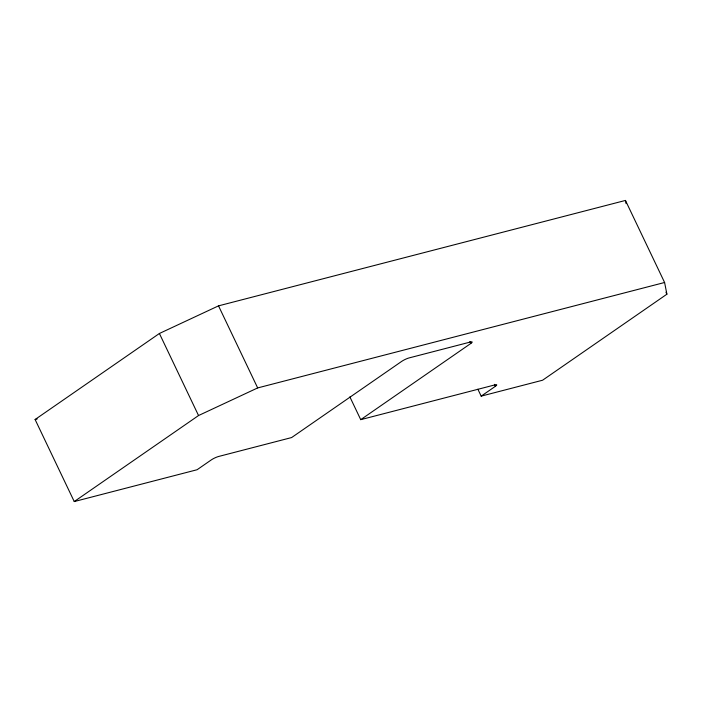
<?xml version="1.0" encoding="UTF-8"?>
<svg xmlns="http://www.w3.org/2000/svg" width="702" height="702" viewBox="0 0 702 702"><rect width="100%" height="100%" fill="white"/><g stroke="black" fill="none" stroke-linecap="round" stroke-linejoin="round"><path stroke-width="1.05" d="M349.886 396.911L360.731 419.656L470.823 343.462A5.774 1.027 -25.5 0 0 470.533 341.997L409.108 357.915A5.774 1.027 -25.5 0 0 401.719 361.363L291.628 437.557L218.682 456.458A5.774 1.027 -25.5 0 0 211.293 459.907L197.086 469.735L74.245 501.561L35.1 419.506L159.398 333.485L218.524 305.861L625.456 200.439L664.601 282.494L666.9 294.199L542.602 380.221L481.177 396.139L477.878 389.215M74.245 501.561L198.543 415.54L257.669 387.925L664.601 282.494M481.177 396.139L495.384 386.311A5.774 1.027 -25.5 0 0 495.094 384.845L360.731 419.656M35.1 419.506L37.215 418.954M665.961 292.225L666.9 294.199M494.436 384.327L495.384 386.311M469.884 341.488L470.823 343.462M218.524 305.861L257.669 387.925M159.398 333.485L198.543 415.54M625.456 200.439L626.087 203.624"/></g></svg>
